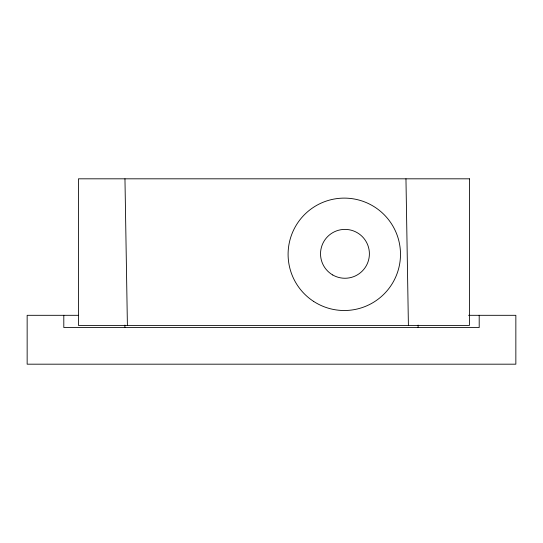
<?xml version="1.0" encoding="UTF-8"?>
<svg xmlns="http://www.w3.org/2000/svg" width="543" height="543" viewBox="0 0 543 543"><rect width="100%" height="100%" fill="white"/><g stroke="black" fill="none" stroke-linecap="round" stroke-linejoin="round"><path stroke-width="0.81" d="M78.545 315.313L27.15 315.313L27.15 364.183L515.85 364.183L515.85 315.313L468.561 315.313M405.96 178.817L408.404 325.427M124.958 178.817L127.401 325.427M479.197 315.313L479.197 327.531L63.802 327.531L63.802 315.313M418.11 325.087L418.11 327.531M124.89 325.087L124.89 327.531M469.423 178.817L78.463 178.817L78.463 325.427L469.423 325.427L469.423 178.817M313.657 301.426A56.2 56.2 0 0 0 400.415 257.294A56.2 56.2 0 0 0 318.816 204.222A56.2 56.2 0 0 0 313.657 301.426M332.744 274.982A24.435 24.435 0 0 0 369.396 253.825A24.435 24.435 0 0 0 332.744 232.662A24.435 24.435 0 0 0 332.744 274.982"/></g></svg>
